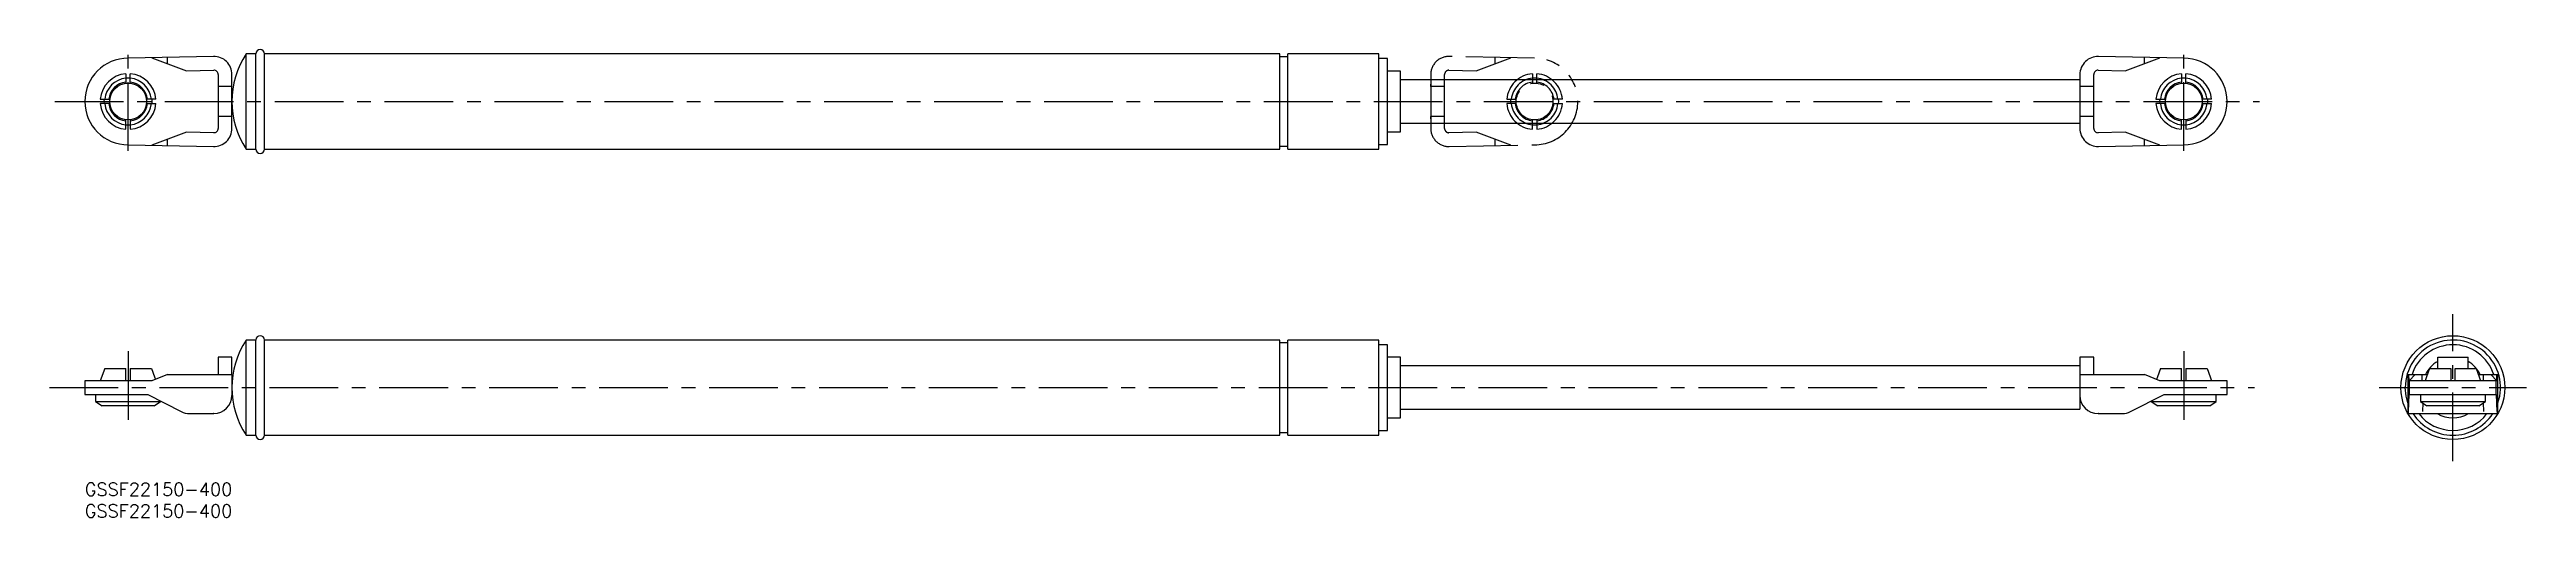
# Model space of a CAD drawing. Extents: x -8 to 564, y -8 to 100.
import ezdxf

# ---------------------------------------------------------------- set-up
doc = ezdxf.new("R2010")
doc.units = 0
doc.header["$LTSCALE"] = 0.5
doc.linetypes.add('CENTER', pattern=[50.8, 31.75, -6.35, 6.35, -6.35])
doc.linetypes.add('PHANTOM', pattern=[63.5, 31.75, -6.35, 6.35, -6.35, 6.35, -6.35])
for name, color, linetype in [('MSM_CENTER', 1, 'CENTER'), ('MSM_CONTINUOUS', 7, 'CONTINUOUS'), ('MSM_IMAGINARY', 6, 'PHANTOM'), ('MSM_PART_NUMBER', 7, 'CONTINUOUS')]:
    doc.layers.add(name, color=color, linetype=linetype)
doc.styles.get("Standard").update_dxf_attribs({"font": 'txt.shx', "height": 3, "bigfont": 'bigfont.shx'})

msp = doc.modelspace()

# ---------------------------------------------------------------- linework, layer by layer
at = {"layer": 'MSM_CENTER'}
for p, q in [((10, 76.68), (10, 99.55)), ((485, 76.68), (485, 99.55)), ((-6.93, 88.11), (502.54, 88.11)), ((547.19, 5), (547.19, 39)), ((10, 30.4), (10, 13.8)), ((485, 30.4), (485, 13.8)), ((-8.15, 22), (501.32, 22)), ((530.19, 22), (564.19, 22))]:
    msp.add_line(p, q, dxfattribs=at)
at = {"layer": 'MSM_CONTINUOUS'}
for p, q in [((29.71, 98.52), (10, 98.11)), ((15.5, 98.23), (23.5, 95.19)), ((19.09, 96.87), (19.09, 98.3)), ((39.5, 99.11), (37.3, 99.11)), ((37.3, 77.11), (37.3, 99.11)), ((39.5, 77.11), (39.5, 99.11)), ((276.1, 99.11), (41.5, 99.11)), ((41.5, 77.11), (41.5, 99.11)), ((276.1, 77.11), (276.1, 99.11)), ((278, 98.46), (276.1, 98.46)), ((299, 99.11), (278, 99.11)), ((278, 77.11), (278, 99.11)), ((299, 77.11), (299, 99.11)), ((301, 98.01), (299, 98.01)), ((301, 78.21), (301, 98.01)), ((485, 98.11), (465.29, 98.52)), ((471.5, 95.19), (479.5, 98.23)), ((475.91, 96.87), (475.91, 98.3)), ((9.5, 94.53), (9.5, 92.33)), ((9.5, 93.59), (10, 93.61)), ((10, 93.61), (10.5, 93.59)), ((10.5, 92.33), (10.5, 94.53)), ((23.5, 95.19), (29.78, 95.33)), ((30.8, 94.33), (30.8, 81.9)), ((34, 91.61), (30.8, 91.61)), ((34, 81.9), (34, 94.33)), ((304, 95.11), (301, 95.11)), ((304, 81.11), (304, 95.11)), ((461, 93.11), (304, 93.11)), ((461, 94.33), (461, 81.9)), ((464.2, 91.61), (461, 91.61)), ((464.2, 81.9), (464.2, 94.33)), ((465.22, 95.33), (471.5, 95.19)), ((484.5, 94.53), (484.5, 92.33)), ((484.5, 93.59), (485, 93.61)), ((485, 93.61), (485.5, 93.59)), ((485.5, 92.33), (485.5, 94.53)), ((3.58, 88.61), (5.78, 88.61)), ((5.78, 87.61), (3.58, 87.61)), ((4.5, 88.11), (4.52, 88.61)), ((4.52, 87.61), (4.5, 88.11)), ((16.42, 88.61), (14.22, 88.61)), ((14.22, 87.61), (16.42, 87.61)), ((15.48, 88.61), (15.5, 88.11)), ((15.5, 88.11), (15.48, 87.61)), ((478.58, 88.61), (480.78, 88.61)), ((480.78, 87.61), (478.58, 87.61)), ((479.5, 88.11), (479.52, 88.61)), ((479.52, 87.61), (479.5, 88.11)), ((491.42, 88.61), (489.22, 88.61)), ((489.22, 87.61), (491.42, 87.61)), ((490.48, 88.61), (490.5, 88.11)), ((490.5, 88.11), (490.48, 87.61)), ((9.5, 81.7), (9.5, 83.89)), ((10, 82.61), (9.5, 82.64)), ((10.5, 82.64), (10, 82.61)), ((10.5, 83.89), (10.5, 81.7)), ((23.5, 81.03), (15.5, 78)), ((29.78, 80.9), (23.5, 81.03)), ((34, 84.61), (30.8, 84.61)), ((301, 81.11), (304, 81.11)), ((304, 83.11), (461, 83.11)), ((464.2, 84.61), (461, 84.61)), ((471.5, 81.03), (465.22, 80.9)), ((479.5, 78), (471.5, 81.03)), ((484.5, 81.7), (484.5, 83.89)), ((485, 82.61), (484.5, 82.64)), ((485.5, 82.64), (485, 82.61)), ((485.5, 83.89), (485.5, 81.7)), ((10, 78.11), (29.71, 77.7)), ((19.09, 77.92), (19.09, 79.36)), ((37.3, 77.11), (39.5, 77.11)), ((41.5, 77.11), (276.1, 77.11)), ((276.1, 77.76), (278, 77.76)), ((278, 77.11), (299, 77.11)), ((299, 78.21), (301, 78.21)), ((465.29, 77.7), (485, 78.11)), ((475.91, 77.92), (475.91, 79.36)), ((34, 29), (30.8, 29)), ((30.8, 29), (30.8, 25)), ((34, 25), (34, 29)), ((39.5, 33), (37.3, 33)), ((37.3, 11), (37.3, 33)), ((39.5, 11), (39.5, 33)), ((276.1, 33), (41.5, 33)), ((41.5, 11), (41.5, 33)), ((276.1, 11), (276.1, 33)), ((278, 32.35), (276.1, 32.35)), ((299, 33), (278, 33)), ((278, 11), (278, 33)), ((299, 11), (299, 33)), ((301, 31.9), (299, 31.9)), ((301, 12.1), (301, 31.9)), ((304, 29), (301, 29)), ((304, 15), (304, 29)), ((464.2, 29), (461, 29)), ((461, 29), (461, 17)), ((464.2, 25), (464.2, 29)), ((543.69, 26.4), (543.69, 29)), ((543.69, 29), (550.69, 29)), ((550.69, 26.4), (550.69, 29)), ((0, 23.6), (0, 20.4)), ((15.5, 23.6), (0, 23.6)), ((4.62, 26.4), (3.58, 23.6)), ((4.62, 26.4), (9.5, 26.4)), ((9.5, 23.6), (9.5, 26.4)), ((10.5, 26.4), (15.38, 26.4)), ((10.5, 26.4), (10.5, 23.6)), ((15.38, 26.4), (16.09, 24.47)), ((19.09, 25), (15.5, 23.6)), ((16.09, 24.47), (16.3, 23.91)), ((19.09, 25), (34, 25)), ((34, 25), (34, 20.2)), ((461, 27), (304, 27)), ((461, 25), (475.91, 25)), ((479.5, 23.6), (475.91, 25)), ((478.91, 24.47), (478.7, 23.91)), ((479.62, 26.4), (478.91, 24.47)), ((495, 23.6), (479.5, 23.6)), ((479.62, 26.4), (484.5, 26.4)), ((484.5, 23.6), (484.5, 26.4)), ((485.5, 26.4), (485.5, 23.6)), ((485.5, 26.4), (490.38, 26.4)), ((490.38, 26.4), (491.09, 24.47)), ((491.09, 24.47), (491.42, 23.6)), ((495, 20.4), (495, 23.6)), ((536.78, 25), (536.78, 16)), ((536.78, 25), (541.29, 25)), ((536.78, 25), (536.78, 25)), ((537.08, 23.6), (537, 25)), ((538.44, 25), (537.08, 23.6)), ((557.31, 23.6), (537.08, 23.6)), ((537.19, 20.4), (537.19, 23.6)), ((540.11, 23.6), (540.11, 25)), ((541.1, 24.47), (540.77, 23.6)), ((541.82, 26.4), (541.1, 24.47)), ((541.82, 26.4), (546.69, 26.4)), ((546.69, 26.4), (546.69, 23.6)), ((547.69, 26.4), (552.57, 26.4)), ((547.69, 23.6), (547.69, 26.4)), ((552.57, 26.4), (553.29, 24.47)), ((553.09, 25), (557.6, 25)), ((553.29, 24.47), (553.61, 23.6)), ((554.27, 23.6), (554.27, 25)), ((555.95, 25), (557.31, 23.6)), ((557.19, 20.4), (557.19, 23.6)), ((557.31, 23.6), (557.38, 25)), ((557.6, 16), (557.6, 25)), ((557.6, 25), (557.6, 25)), ((0, 20.4), (14.54, 20.4)), ((2.5, 20.4), (2.5, 18.8)), ((2.5, 18.8), (4, 17.8)), ((2.5, 18.8), (17.5, 18.8)), ((16, 17.8), (4, 17.8)), ((14.54, 20.4), (22.3, 16.46)), ((16, 17.8), (17.5, 18.8)), ((17.5, 18.8), (17.5, 18.9)), ((472.7, 16.46), (480.46, 20.4)), ((477.5, 18.9), (477.5, 18.8)), ((477.5, 18.8), (479, 17.8)), ((477.5, 18.8), (492.5, 18.8)), ((491, 17.8), (479, 17.8)), ((480.46, 20.4), (495, 20.4)), ((491, 17.8), (492.5, 18.8)), ((492.5, 18.8), (492.5, 20.4)), ((536.37, 20.04), (536.19, 22)), ((536.78, 18.45), (536.37, 20.04)), ((536.94, 16.46), (537.1, 20.4)), ((537.1, 20.4), (557.29, 20.4)), ((539.69, 20.4), (539.69, 18.8)), ((539.69, 18.8), (541.19, 17.8)), ((539.69, 18.8), (554.69, 18.8)), ((540.22, 18.45), (540.14, 16.46)), ((553.19, 17.8), (541.19, 17.8)), ((553.19, 17.8), (554.69, 18.8)), ((554.17, 18.45), (554.25, 16.46)), ((554.69, 18.8), (554.69, 20.4)), ((557.45, 16.46), (557.29, 20.4)), ((24.2, 16), (29.71, 16)), ((29.8, 16), (29.71, 16)), ((276.1, 11.65), (278, 11.65)), ((299, 12.1), (301, 12.1)), ((301, 15), (304, 15)), ((304, 17), (461, 17)), ((465.29, 16), (465.2, 16)), ((465.29, 16), (470.8, 16)), ((536.78, 16), (557.6, 16)), ((536.78, 16), (536.78, 16)), ((536.9, 16.01), (536.91, 16.02)), ((536.9, 16), (536.9, 16.01)), ((536.9, 16.01), (536.9, 16.01)), ((536.9, 16), (536.9, 16)), ((536.9, 16), (536.9, 16)), ((536.91, 16.09), (536.92, 16.11)), ((536.91, 16.07), (536.91, 16.09)), ((536.91, 16.06), (536.91, 16.07)), ((536.91, 16.04), (536.91, 16.06)), ((536.91, 16.03), (536.91, 16.04)), ((536.91, 16.02), (536.91, 16.03)), ((536.92, 16.22), (536.93, 16.25)), ((536.92, 16.2), (536.92, 16.22)), ((536.92, 16.17), (536.92, 16.2)), ((536.92, 16.15), (536.92, 16.17)), ((536.92, 16.13), (536.92, 16.15)), ((536.92, 16.11), (536.92, 16.13)), ((536.93, 16.42), (536.94, 16.46)), ((536.93, 16.38), (536.93, 16.42)), ((536.93, 16.35), (536.93, 16.38)), ((536.93, 16.31), (536.93, 16.35)), ((536.93, 16.28), (536.93, 16.31)), ((536.93, 16.25), (536.93, 16.28)), ((557.45, 16.46), (557.45, 16.42)), ((557.45, 16.42), (557.45, 16.38)), ((557.45, 16.38), (557.45, 16.35)), ((557.45, 16.35), (557.46, 16.31)), ((557.46, 16.31), (557.46, 16.28)), ((557.46, 16.28), (557.46, 16.25)), ((557.46, 16.25), (557.46, 16.22)), ((557.46, 16.22), (557.46, 16.2)), ((557.46, 16.2), (557.46, 16.17)), ((557.46, 16.17), (557.47, 16.15)), ((557.47, 16.15), (557.47, 16.13)), ((557.47, 16.13), (557.47, 16.11)), ((557.47, 16.11), (557.47, 16.09)), ((557.47, 16.09), (557.47, 16.07)), ((557.47, 16.07), (557.47, 16.06)), ((557.47, 16.06), (557.48, 16.04)), ((557.48, 16.04), (557.48, 16.03)), ((557.48, 16.03), (557.48, 16.02)), ((557.48, 16.02), (557.48, 16.01)), ((557.48, 16.01), (557.48, 16.01)), ((557.48, 16.01), (557.48, 16)), ((557.48, 16), (557.49, 16)), ((557.49, 16), (557.49, 16)), ((557.6, 16), (557.6, 16)), ((37.3, 11), (39.5, 11)), ((41.5, 11), (276.1, 11)), ((278, 11), (299, 11))]:
    msp.add_line(p, q, dxfattribs=at)
for centre, radius in [((10, 88.11), 4.25), ((485, 88.11), 4.25), ((547.19, 22), 12)]:
    msp.add_circle(centre, radius, dxfattribs=at)
for centre, radius, start, end in [((10, 88.11), 10, 90, 270), ((29.8, 94.33), 4.2, 0, 91.1935), ((54, 88.11), 20, 146.633, 213.367), ((40.5, 99.11), 1, 0, 180), ((465.2, 94.33), 4.2, 88.8065, 180), ((485, 88.11), 10, 270, 90), ((10, 88.11), 6.44, 94.4541, 175.5459), ((10, 88.11), 5.4, 95.3128, 174.6872), ((10, 88.11), 4.5, 96.3794, 173.6206), ((10, 88.11), 6.44, 4.4541, 85.5459), ((10, 88.11), 5.4, 5.3128, 84.6872), ((10, 88.11), 4.5, 6.3794, 83.6206), ((29.8, 94.33), 1, 0, 91.1935), ((465.2, 94.33), 1, 88.8065, 180), ((485, 88.11), 6.44, 94.4541, 175.5459), ((485, 88.11), 5.4, 95.3128, 174.6872), ((485, 88.11), 4.5, 96.3794, 173.6206), ((485, 88.11), 6.44, 4.4541, 85.5459), ((485, 88.11), 5.4, 5.3128, 84.6872), ((485, 88.11), 4.5, 6.3794, 83.6206), ((10, 88.11), 6.44, 184.4541, 265.5459), ((10, 88.11), 5.4, 185.3128, 264.6872), ((10, 88.11), 4.5, 186.3794, 263.6206), ((10, 88.11), 5.4, 275.3128, 354.6872), ((10, 88.11), 6.44, 274.4541, 355.5459), ((10, 88.11), 4.5, 276.3794, 353.6206), ((485, 88.11), 6.44, 184.4541, 265.5459), ((485, 88.11), 5.4, 185.3128, 264.6872), ((485, 88.11), 4.5, 186.3794, 263.6206), ((485, 88.11), 4.5, 276.3794, 353.6206), ((485, 88.11), 5.4, 275.3128, 354.6872), ((485, 88.11), 6.44, 274.4541, 355.5459), ((29.8, 81.9), 4.2, 268.8065, 0), ((29.8, 81.9), 1, 268.8065, 0), ((465.2, 81.9), 4.2, 180, 271.1935), ((465.2, 81.9), 1, 180, 271.1935), ((40.5, 77.11), 1, 180, 0), ((54, 22), 20, 146.633, 213.367), ((40.5, 33), 1, 0, 180), ((547.19, 22), 11, 341.1749, 180), ((547.19, 22), 9.9, 17.6397, 162.3603), ((547.19, 22), 7, 120, 154.6231), ((547.19, 22), 7, 25.3769, 60), ((29.8, 20.2), 4.2, 270, 0), ((465.2, 20.2), 4.2, 180, 270), ((24.2, 20.2), 4.2, 243.0341, 270), ((470.8, 20.2), 4.2, 270, 296.9659), ((547.19, 22), 11, 213.0557, 326.9443), ((547.19, 22), 9.9, 217.3052, 322.6948), ((547.19, 22), 7, 238.9973, 301.0027), ((40.5, 11), 1, 180, 0)]:
    msp.add_arc(centre, radius, start, end, dxfattribs=at)
at = {"layer": 'MSM_IMAGINARY'}
for p, q in [((335, 98.11), (315.29, 98.52)), ((321.5, 95.19), (329.5, 98.23)), ((325.91, 96.87), (325.91, 98.3)), ((311, 94.33), (311, 81.9)), ((311, 91.61), (311, 92.11)), ((314.2, 91.61), (311, 91.61)), ((314.2, 81.9), (314.2, 94.33)), ((315.22, 95.33), (321.5, 95.19)), ((334.5, 94.53), (334.5, 92.33)), ((334.5, 93.59), (335, 93.61)), ((335, 93.61), (335.5, 93.59)), ((335.5, 92.33), (335.5, 94.53)), ((328.58, 88.61), (330.78, 88.61)), ((330.78, 87.61), (328.58, 87.61)), ((329.5, 88.11), (329.52, 88.61)), ((329.52, 87.61), (329.5, 88.11)), ((341.42, 88.61), (339.22, 88.61)), ((339.22, 87.61), (341.42, 87.61)), ((340.48, 88.61), (340.5, 88.11)), ((340.5, 88.11), (340.48, 87.61)), ((314.2, 84.61), (311, 84.61)), ((311, 84.11), (311, 84.61)), ((321.5, 81.03), (315.22, 80.9)), ((329.5, 78), (321.5, 81.03)), ((334.5, 81.7), (334.5, 83.89)), ((335, 82.61), (334.5, 82.64)), ((335.5, 82.64), (335, 82.61)), ((335.5, 83.89), (335.5, 81.7)), ((315.29, 77.7), (335, 78.11)), ((325.91, 77.92), (325.91, 79.36))]:
    msp.add_line(p, q, dxfattribs=at)
msp.add_circle((335, 88.11), 4.25, dxfattribs=at)
for centre, radius, start, end in [((315.2, 94.33), 4.2, 88.8065, 180), ((335, 88.11), 10, 270, 90), ((315.2, 94.33), 1, 88.8065, 180), ((335, 88.11), 6.44, 94.4541, 175.5459), ((335, 88.11), 5.4, 95.3128, 174.6872), ((335, 88.11), 4.5, 96.3794, 173.6206), ((335, 88.11), 6.44, 4.4541, 85.5459), ((335, 88.11), 5.4, 5.3128, 84.6872), ((335, 88.11), 4.5, 6.3794, 83.6206), ((335, 88.11), 6.44, 184.4541, 265.5459), ((335, 88.11), 5.4, 185.3128, 264.6872), ((335, 88.11), 4.5, 186.3794, 263.6206), ((335, 88.11), 4.5, 276.3794, 353.6206), ((335, 88.11), 5.4, 275.3128, 354.6872), ((335, 88.11), 6.44, 274.4541, 355.5459), ((315.2, 81.9), 4.2, 180, 271.1935), ((315.2, 81.9), 1, 180, 271.1935)]:
    msp.add_arc(centre, radius, start, end, dxfattribs=at)

# ---------------------------------------------------------------- texts
at = {"layer": 'MSM_PART_NUMBER', "char_height": 3, "width": 121.0942, "attachment_point": 1}
for insert in [(0, 0), (0, -5)]:
    msp.add_mtext('{GSSF22150-400}', dxfattribs=dict(at, insert=insert))

doc.saveas('drawing.dxf')
